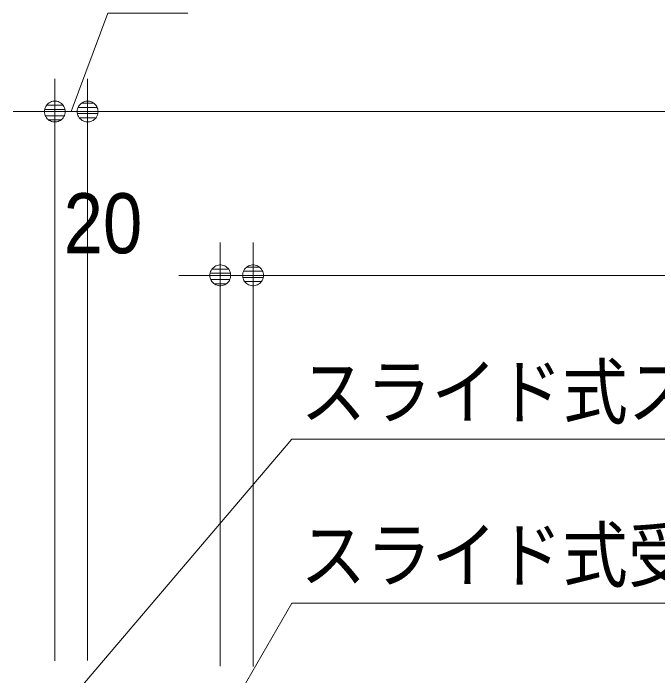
# Model space of a CAD drawing. Units: millimetres, scale not verified. Extents: x -6062 to 6062, y -3045 to 3045.
# Drawn here: x -3234.9 to -2841.4, y 355.6 to 760 of the extents above; entities that cross this region are included whole.
import ezdxf
from ezdxf.enums import TextEntityAlignment as Align

# ---------------------------------------------------------------- set-up
doc = ezdxf.new("R2010")
doc.units = ezdxf.units.MM
doc.header["$LTSCALE"] = 20
for name, color, linetype, lineweight in [('0-1_2寸法-3', 7, 'Continuous', 9), ('0-3_2寸法-1', 7, 'Continuous', 9), ('0-4_0', 7, 'Continuous', 9), ('0-5_2寸法-2', 7, 'Continuous', 9)]:
    doc.layers.add(name, color=color, linetype=linetype, lineweight=lineweight)
doc.styles.add('ＭＳ ゴシック', font='')
doc.styles.add('ＭＳ Ｐゴシック', font='')
doc.styles.get('ＭＳ ゴシック').set_extended_font_data('MS Gothic')
doc.styles.get('ＭＳ Ｐゴシック').set_extended_font_data('MS PGothic')

# ---------------------------------------------------------------- blocks, each defined once
blk = doc.blocks.new('_Dot')
at = {"layer": '0-4_0'}
for p, q in [((-10, 0), (-20, 0)), ((9.78, 2), (-9.78, 2)), ((7.99, 6), (-7.99, 6)), ((9.16, -3.98), (-9.16, -3.98)), ((6, -7.98), (-6, -7.98))]:
    blk.add_line(p, q, dxfattribs=at)
for points in [[(10, 0), (9.92, 1.25), (9.69, 2.49), (9.3, 3.68), (8.76, 4.82), (8.09, 5.88), (7.29, 6.85), (6.37, 7.71), (5.36, 8.44), (4.26, 9.05), (3.09, 9.51), (1.87, 9.82), (0.63, 9.98), (-0.63, 9.98), (-1.87, 9.82), (-3.09, 9.51), (-4.26, 9.05), (-5.36, 8.44), (-6.37, 7.71), (-7.29, 6.85), (-8.09, 5.88), (-8.76, 4.82), (-9.3, 3.68), (-9.69, 2.49), (-9.92, 1.25), (-10, 0), (0, 0)], [(-10, 0), (-9.92, -1.25), (-9.69, -2.49), (-9.3, -3.68), (-8.76, -4.82), (-8.09, -5.88), (-7.29, -6.85), (-6.37, -7.71), (-5.36, -8.44), (-4.26, -9.05), (-3.09, -9.51), (-1.87, -9.82), (-0.63, -9.98), (0.63, -9.98), (1.87, -9.82), (3.09, -9.51), (4.26, -9.05), (5.36, -8.44), (6.37, -7.71), (7.29, -6.85), (8.09, -5.88), (8.76, -4.82), (9.3, -3.68), (9.69, -2.49), (9.92, -1.25), (10, 0), (0, 0)]]:
    blk.add_lwpolyline(points, close=True, dxfattribs=at)

msp = doc.modelspace()

# ---------------------------------------------------------------- linework, layer by layer
at = {"layer": '0-1_2寸法-3'}
for points in [[(-3199.5, 341.8), (-3064.9, 500), (-2448.12, 500)], [(-3098.5, 341.8), (-3064.9, 400), (-2462.97, 400)]]:
    msp.add_lwpolyline(points, dxfattribs=at)
at = {"layer": '0-3_2寸法-1'}
for p, q in [((-3189.5, 365.08), (-3189.5, 720)), ((-3176.79, 700), (-882.21, 700)), ((-3088.5, 365.25), (-3088.5, 620)), ((-3075.79, 600), (-882.21, 600))]:
    msp.add_line(p, q, dxfattribs=at)
at = {"layer": '0-5_2寸法-2'}
for p, q in [((-3209.5, 364.68), (-3209.5, 720)), ((-3189.5, 364.88), (-3189.5, 720)), ((-3222.21, 700), (-3234.92, 700)), ((-3189.5, 700), (-3209.5, 700)), ((-3176.79, 700), (-3164.08, 700)), ((-3108.5, 361.47), (-3108.5, 620)), ((-3088.5, 361.27), (-3088.5, 620)), ((-3121.21, 600), (-3133.92, 600)), ((-3088.5, 600), (-3108.5, 600)), ((-3075.79, 600), (-3063.08, 600))]:
    msp.add_line(p, q, dxfattribs=at)
msp.add_lwpolyline([(-3128.3, 760), (-3177.19, 760), (-3199.5, 700)], dxfattribs=at)

# ---------------------------------------------------------------- block references
at = {"layer": '0-3_2寸法-1', "xscale": 0.6356201, "yscale": 0.6356201, "rotation": 180}
for p in [(-3189.5, 700), (-3088.5, 600)]:
    msp.add_blockref('_Dot', p, dxfattribs=at)
at = {"layer": '0-5_2寸法-2', "xscale": 0.6356201, "yscale": 0.6356201}
for p in [(-3209.5, 700), (-3108.5, 600)]:
    msp.add_blockref('_Dot', p, dxfattribs=at)
at = {"layer": '0-5_2寸法-2', "xscale": 0.6356201, "yscale": 0.6356201, "rotation": 180}
for p in [(-3189.5, 700), (-3088.5, 600)]:
    msp.add_blockref('_Dot', p, dxfattribs=at)

# ---------------------------------------------------------------- texts
at = {"layer": '0-1_2寸法-3', "style": 'ＭＳ ゴシック', "width": 0.9}
for s, p in [('スライド式ストッパー取付位置', (-3059.46, 502.97)), ('スライド式受け金具取付位置', (-3059.5, 403.34))]:
    msp.add_text(s, height=32.55, dxfattribs=at).set_placement(p, align=Align.BOTTOM_LEFT)
at = {"layer": '0-5_2寸法-2', "style": 'ＭＳ Ｐゴシック', "width": 0.9}
msp.add_text('20', height=36.66, dxfattribs=at).set_placement((-3204.14, 602.48), align=Align.BOTTOM_LEFT)

doc.saveas('drawing.dxf')
